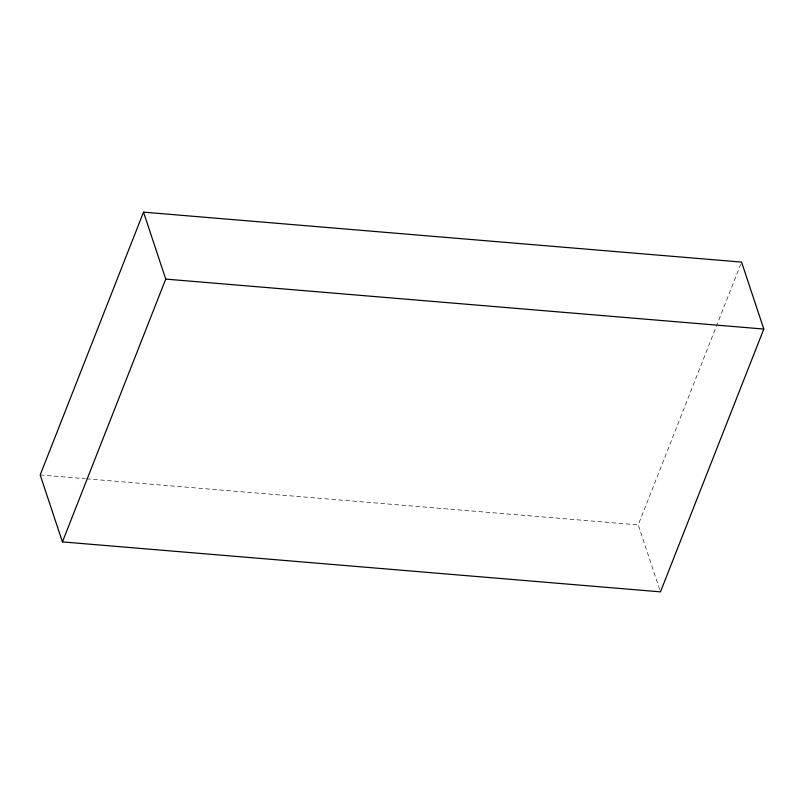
<?xml version="1.0" encoding="UTF-8"?>
<svg xmlns="http://www.w3.org/2000/svg" width="804" height="804" viewBox="0 0 804 804"><rect width="100%" height="100%" fill="white"/><g stroke="black" fill="none" stroke-linecap="round" stroke-linejoin="round"><path stroke-width="0.6" stroke-dasharray="4.02 3.01" d="M659.692 589.503L638.255 524.901L740.665 264.436M40.2 474.943L85.244 478.702M86.49 478.812L638.255 524.901"/><path stroke-width="1.21" d="M143.524 212.145L40.2 474.943L62.421 541.906L660.476 591.855L763.8 329.057L741.579 262.094L143.524 212.145L165.745 279.099L62.421 541.906M165.745 279.099L763.8 329.057"/></g></svg>
